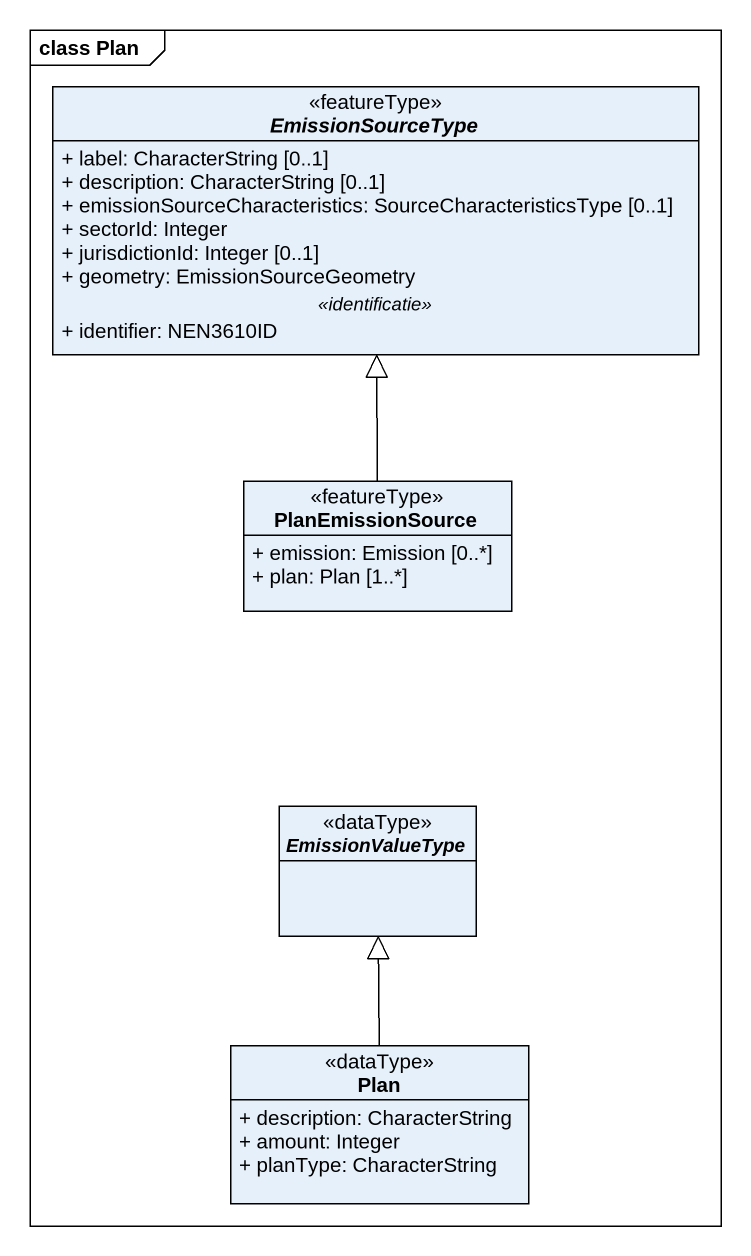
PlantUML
@startuml
mainframe class Plan
hide circle
hide empty members
skinparam classAttributeIconSize 0
abstract class EmissionSourceType <<featureType>> {
  + label: CharacterString [0..1]
  + description: CharacterString [0..1]
  + emissionSourceCharacteristics: SourceCharacteristicsType [0..1]
  + sectorId: Integer
  + jurisdictionId: Integer [0..1]
  + geometry: EmissionSourceGeometry
  .. <<identificatie>> ..
  + identifier: NEN3610ID
}
class PlanEmissionSource <<featureType>> {
  + emission: Emission [0..*]
  + plan: Plan [1..*]
}
abstract class EmissionValueType <<dataType>>
class Plan <<dataType>> {
  + description: CharacterString
  + amount: Integer
  + planType: CharacterString
}
PlanEmissionSource -up-|> EmissionSourceType
Plan -up-|> EmissionValueType
@enduml
